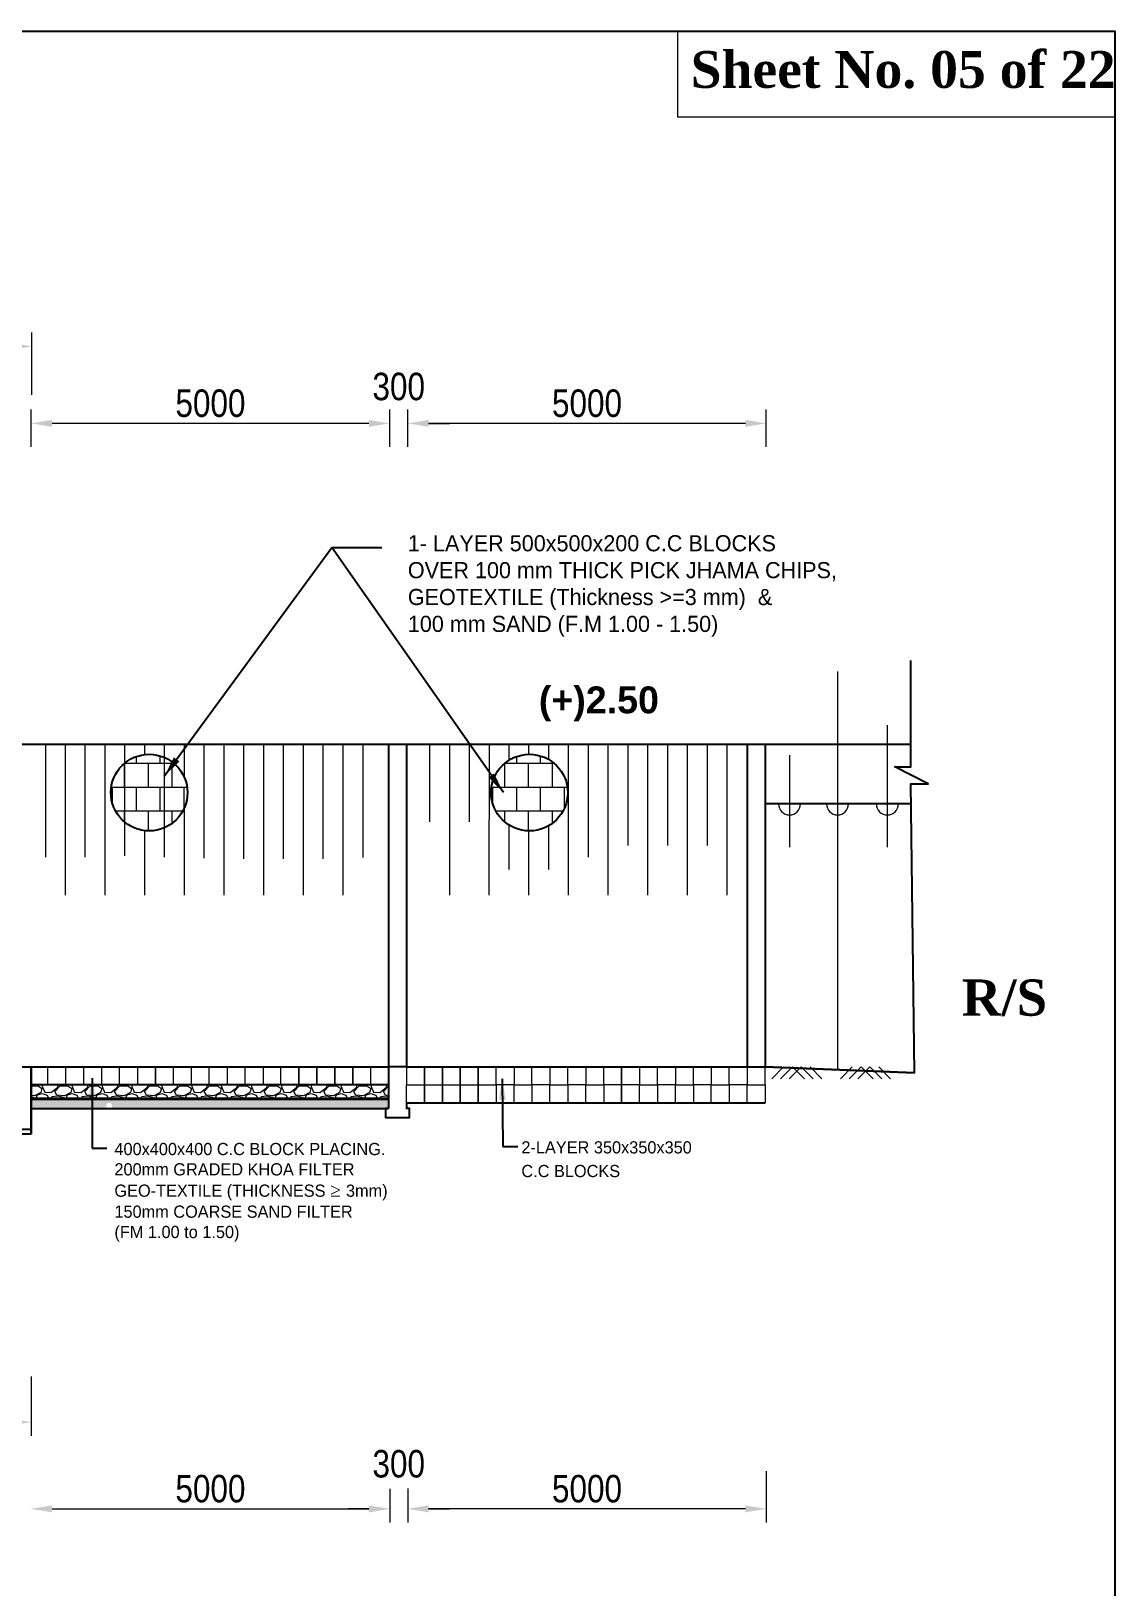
# Model space of a CAD drawing. Extents: x -426260 to 2055400, y -4304674 to -305611.
# Drawn here: x 199243 to 217376, y -1911968 to -1885926 of the extents above; entities that cross this region are included whole.
import ezdxf

# ---------------------------------------------------------------- set-up
doc = ezdxf.new("R2010")
doc.units = 0
doc.header["$LTSCALE"] = 300
doc.header["$MEASUREMENT"] = 0
doc.header["$PDMODE"] = 3
doc.layers.get('0').update_dxf_attribs({"linetype": 'CONTINUOUS'})
doc.layers.get('DEFPOINTS').update_dxf_attribs({"linetype": 'CONTINUOUS'})
for name, color, linetype in [('BLOCK', 6, 'CONTINUOUS'), ('LINE', 7, 'CONTINUOUS'), ('TEXT', 10, 'CONTINUOUS')]:
    doc.layers.add(name, color=color, linetype=linetype)
for name, color, linetype, lineweight in [('Dim', 7, 'CONTINUOUS', 9), ('Dimension', 8, 'CONTINUOUS', 18), ('HATCH', 252, 'CONTINUOUS', 5), ('line2', 3, 'CONTINUOUS', 30)]:
    doc.layers.add(name, color=color, linetype=linetype, lineweight=lineweight)
doc.styles.add('1-2', font='arial.ttf')
doc.styles.add('Arial', font='arial.ttf')
doc.styles.add('DIM', font='isocp3.shx')
doc.styles.add('dimText', font='ARIALN.TTF')
doc.styles.add('text', font='ARIALN.TTF', dxfattribs={"height": 1.6})
doc.dimstyles.new('3', dxfattribs={"dimtxt": 225, "dimasz": 350, "dimexe": 100, "dimexo": 25, "dimgap": 9, "dimtad": 0, "dimdec": 0, "dimzin": 0, "dimdsep": 46, "dimtxsty": 'Standard', "dimcen": 0, "dimclrd": 5, "dimclre": 6, "dimclrt": 256, "dimadec": 0, "dimazin": 0, "dimtfac": 1, "dimtdec": 0, "dimtofl": 0, "dimtmove": 2, "dimatfit": 3, "dimfxl": 1, "dimtolj": 1, "dimtzin": 0, "dimarcsym": 0})
doc.dimstyles.new('dim_150', dxfattribs={"dimtxt": 300, "dimasz": 300, "dimexe": 300, "dimexo": 100, "dimgap": 100, "dimtad": 1, "dimdec": 0, "dimzin": 0, "dimdsep": 46, "dimtxsty": 'DIM', "dimcen": 150, "dimclrd": 5, "dimclre": 5, "dimclrt": 7, "dimadec": 0, "dimazin": 0, "dimtfac": 1, "dimtdec": 0, "dimtmove": 0, "dimatfit": 3, "dimfxl": 20, "dimtolj": 1, "dimtzin": 0, "dimarcsym": 0})
doc.dimstyles.new('dim_230', dxfattribs={"dimtxt": 460, "dimasz": 460, "dimexe": 230, "dimexo": 100, "dimgap": 100, "dimtad": 1, "dimdec": 0, "dimzin": 0, "dimdsep": 46, "dimtxsty": 'dimText', "dimcen": 0.09, "dimclrd": 256, "dimclre": 256, "dimclrt": 7, "dimadec": 0, "dimazin": 0, "dimtfac": 1, "dimtdec": 0, "dimtofl": 0, "dimtmove": 0, "dimatfit": 3, "dimfxl": 1, "dimtolj": 1, "dimtzin": 0, "dimlwd": -1, "dimlwe": -1, "dimarcsym": 0})

# ---------------------------------------------------------------- blocks, each defined once
blk = doc.blocks.new('*D1285')
at = {"layer": 'DEFPOINTS', "color": 0, "ltscale": 500, "transparency": 16777216}
for p in [(205543.774017615, -1892492.264322645), (205243.774017615, -1892983.159475409), (205543.774017615, -1892983.159475409)]:
    blk.add_point(p, dxfattribs=at)
at = {"layer": 'Dim', "ltscale": 500, "transparency": 16777216}
for p, q in [((204893.774017615, -1892492.264322645), (204543.774017615, -1892492.264322645)), ((205243.774017615, -1892883.159475409), (205243.774017615, -1892262.264322645)), ((205543.774017615, -1892883.159475409), (205543.774017615, -1892262.264322645)), ((205893.774017615, -1892492.264322645), (206243.774017615, -1892492.264322645))]:
    blk.add_line(p, q, dxfattribs=at)
for points in [[(204893.774017615, -1892433.930989312), (204893.774017615, -1892550.597655978), (205243.774017615, -1892492.264322645)], [(205893.774017615, -1892433.930989312), (205893.774017615, -1892550.597655978), (205543.774017615, -1892492.264322645)]]:
    blk.add_solid(points, dxfattribs=at)
at = {"layer": 'Dim', "color": 7, "ltscale": 500, "transparency": 16777216, "insert": (205393.774017615, -1891877.400748293), "char_height": 460, "attachment_point": 5, "style": 'dimText'}
blk.add_mtext('\\A1;300', dxfattribs=at)
blk = doc.blocks.new('*D1286')
at = {"layer": 'DEFPOINTS', "color": 0, "ltscale": 500, "transparency": 16777216}
for p in [(205243.6221800561, -1910228.315888287), (205543.6221800561, -1910220.197617539), (205243.6221800561, -1910662.072871549)]:
    blk.add_point(p, dxfattribs=at)
at = {"layer": 'Dim', "ltscale": 500, "transparency": 16777216}
for p, q in [((205243.6221800561, -1910328.315888287), (205243.6221800561, -1910892.072871549)), ((205543.6221800561, -1910320.197617539), (205543.6221800561, -1910892.072871549)), ((204893.6221800561, -1910662.072871549), (204543.6221800561, -1910662.072871549)), ((205893.6221800561, -1910662.072871549), (206243.6221800561, -1910662.072871549))]:
    blk.add_line(p, q, dxfattribs=at)
for points in [[(204893.6221800561, -1910603.739538216), (204893.6221800561, -1910720.406204882), (205243.6221800561, -1910662.072871549)], [(205893.6221800561, -1910603.739538216), (205893.6221800561, -1910720.406204882), (205543.6221800561, -1910662.072871549)]]:
    blk.add_solid(points, dxfattribs=at)
at = {"layer": 'Dim', "color": 7, "ltscale": 500, "transparency": 16777216, "insert": (205393.6221800561, -1909910.234508504), "char_height": 460, "attachment_point": 5, "style": 'dimText'}
blk.add_mtext('\\A1;300', dxfattribs=at)

msp = doc.modelspace()

# ---------------------------------------------------------------- hatches: boundary and pattern name
at = {"layer": 'Dim'}
h = msp.add_hatch(dxfattribs=at)
h.set_pattern_fill('AR-B88', color=8, scale=50)
h.set_pattern_definition([(0, (45804.62344595464, -1921379.549070158), (0, 400), []), (90, (45804.62344595464, -1921379.549070158), (-200, 400), [400, -400])])
h.paths.add_polyline_path([(201858.7760541351, -1898672.543271675, 1), (200576.6467167507, -1898672.543271675, 1)])
h = msp.add_hatch(dxfattribs=at)
h.set_pattern_fill('AR-B88', color=8, scale=50)
h.set_pattern_definition([(0, (52167.53166937735, -1921379.549070158), (0, 400), []), (90, (52167.53166937735, -1921379.549070158), (-200, 400), [400, -400])])
h.paths.add_polyline_path([(208221.6842775573, -1898672.543271675, 1), (206939.5549401734, -1898672.543271675, 1)])
at = {"layer": 'Dim', "ltscale": 500}
h = msp.add_hatch(dxfattribs=at)
h.set_pattern_fill('GRAVEL', color=8, scale=500)
h.set_pattern_definition([(228.012787504, (125286.7367699358, -1955306.563109667), (-4000.000000000031, -4500.000000000002), [67.268, -6659.54402353685]), (184.969740728, (125241.7367699358, -1955356.563109667), (5999.999999999987, 500.0000000000176), [115.434, -11427.962380615]), (132.510447078, (125126.7367699358, -1955366.563109667), (5000.000000000058, -5499.999999999933), [81.39399999999969, -8058.01629804983]), (267.273689006, (124931.7367699358, -1955491.563109667), (500.0000000000121, 10000.00000000001), [105.1189999999985, -10406.7790208143]), (292.833654178, (124926.7367699358, -1955596.563109667), (-2499.999999999994, 6000.000000000015), [103.0774999999985, -10204.68656404395]), (357.273689006, (124966.7367699358, -1955691.563109667), (-10000.00000000001, 500.0000000000128), [105.1189999999985, -10406.7790208143]), (37.6942404667, (125071.7367699358, -1955696.563109667), (-6499.999999999999, -4999.999999999986), [139.0145, -13762.424274458]), (72.2553283749, (125181.7367699358, -1955611.563109667), (3500.000000000014, 11000), [131.2439999999969, -12993.1607484065]), (121.429565615, (125221.7367699358, -1955486.563109667), (-4000.00000000001, 6499.999999999994), [105.4749999999997, -10442.03655486446]), (175.236358309, (125166.7367699358, -1955396.563109667), (5499.999999999992, -500.000000000019), [120.416, -5900.38128939615]), (222.397437798, (125046.7367699358, -1955386.563109667), (-5999.999999999981, -5499.999999999985), [155.724, -15416.68750239745]), (138.814074834, (125426.7367699358, -1955496.563109667), (-3500.000000000016, 3000), [53.15049999999923, -5261.922406367252]), (171.46923439, (125386.7367699358, -1955461.563109667), (6499.999999999999, -999.9999999999976), [101.1185, -10010.7557080785]), (225, (125286.7367699358, -1955446.563109667), (-5.551115123125783e-14, -499.9999999999665), [70.7105, -636.39628118655]), (203.198590514, (125251.7367699358, -1955386.563109667), (2499.999999999995, 999.9999999999877), [38.079, -3769.80755293195]), (291.801409486, (125216.7367699358, -1955401.563109667), (-499.999999999842, 1500.000000000051), [53.85149999999999, -2638.73090356725]), (30.9637565321, (125236.7367699358, -1955451.563109667), (1500.000000000026, 999.9999999999898), [87.46449999999969, -2828.01144742264]), (161.565051177, (125311.7367699358, -1955406.563109667), (1000.000000000006, -499.9999999999883), [63.24549999999924, -1517.893330084175]), (16.389540334, (124926.7367699358, -1955401.563109667), (4999.999999999983, 1500.000000000022), [88.6, -8771.4225733347]), (70.3461759419, (125011.7367699358, -1955376.563109667), (-2000.00000000061, -5500.000000001698), [74.3305, -7358.7038736595]), (293.198590514, (125311.7367699358, -1955306.563109667), (-999.9999999999852, 2499.999999999995), [76.1575, -3731.72905293195]), (343.610459666, (125341.7367699358, -1955376.563109667), (-4999.999999999983, 1500.000000000022), [88.59999999999846, -8771.422573334303]), (339.44395478, (124926.7367699358, -1955711.563109667), (-2500.000000000018, 1000.000000000012), [85.43999999999846, -4186.561872658652]), (294.775140569, (125006.7367699358, -1955741.563109667), (-2500.000000000003, 5500.000000000001), [71.589, -7087.321531637999]), (66.8014094864, (125316.7367699358, -1955806.563109667), (999.9999999999906, 2499.999999999985), [76.1575, -3731.72905293195]), (17.3540246363, (125346.7367699358, -1955736.563109667), (-6499.999999999988, -1999.999999999981), [83.8155, -8297.71180712]), (69.44395478040002, (125071.7367699358, -1955806.563109667), (-1000.000000000004, -2499.999999999977), [42.71999999999923, -4229.281872658652]), (101.309932474, (125286.7367699358, -1955806.563109667), (-499.9999999999819, 2000.000000000006), [25.495, -2524.0147567964]), (165.963756532, (125281.7367699358, -1955781.563109667), (1499.999999999979, -500.0000000000007), [103.0775, -1958.47531280885]), (186.009005957, (125181.7367699358, -1955756.563109667), (5000.000000000023, 499.9999999999916), [95.525, -9456.9615872714]), (303.690067526, (125236.7367699358, -1955496.563109667), (-499.9999999999936, 999.999999999993), [72.11099999999846, -1730.664637731976]), (353.157226587, (125276.7367699358, -1955556.563109667), (8500.000000000007, -1000.000000000026), [125.897, -12463.78131201415]), (60.9453959009, (125401.7367699358, -1955571.563109667), (-1999.999999999988, -3499.999999999989), [51.47799999999999, -5096.3370704935]), (90, (125426.7367699358, -1955526.563109667), (-499.9999999999999, 500), [30, -470]), (120.256437164, (125171.7367699358, -1955741.563109667), (2000.000000000005, -3500.000000000004), [69.46199999999999, -6876.759994724901]), (48.01278750420001, (125136.7367699358, -1955681.563109667), (4000, 4499.999999999987), [134.536, -6592.276023536849]), (0, (125226.7367699358, -1955581.563109667), (500, 500), [130, -370]), (325.3048464690001, (125356.7367699358, -1955581.563109667), (5000.000000000069, -3499.999999999913), [79.05699999999847, -7826.637150420902]), (254.054604099, (125421.7367699358, -1955626.563109667), (-500.0000000000189, -2000.000000000002), [72.801, -3567.25394464025]), (207.645975364, (125401.7367699358, -1955696.563109667), (-9499.999999999975, -5000.000000000024), [118.5325, -11734.7370911297]), (175.42607874, (125296.7367699358, -1955751.563109667), (-6499.999999999977, 500.0000000000007), [125.3995, -12414.53670398445])])
h.paths.add_polyline_path([(199243.4820236315, -1903563.433827332), (199243.7930713815, -1903797.57847587), (205223.3694684624, -1903797.578859092), (205223.369373162, -1903563.06890728), (203474.1113232777, -1903563.06890728), (203174.1113232777, -1903563.06890728), (202874.1113232777, -1903563.06890728), (202574.1113232777, -1903563.06890728)])
h = msp.add_hatch(dxfattribs=at)
h.set_pattern_fill('AR-SAND', color=8, scale=60)
h.set_pattern_definition([(37.50000000000001, (-168503.6930704489, -2001075.580725507), (-3.779601486576489, 115.6094261407895), [0, -91.2, 0, -102, 0, -97.5]), (7.499999999999999, (-168503.6930704489, -2001075.580725507), (106.1866023160636, 169.3287639137844), [0, -49.2, 0, -82.2, 0, -31.5]), (327.5, (-168577.4930704487, -2001075.580725507), (186.8485117050897, 0.3395432122178965), [0, -30, 0, -108, 0, -141]), (317.5, (-168577.4930704487, -2001075.580725507), (180.3675962743376, 52.66053389605496), [0, -15, 0, -70.8, 0, -81])])
h.paths.add_polyline_path([(202902.5554618367, -1903797.57847587), (201705.8350960014, -1903797.57847587), (201705.8350960014, -1903868.104157425), (201705.8350960014, -1903962.821167951), (202902.5722335044, -1903962.818057694)])
h.paths.add_polyline_path([(205223.37088434, -1903797.57847587), (202902.5554618367, -1903797.57847587), (202902.5722335044, -1903962.818057694), (205026.8554948329, -1903962.812536797), (205026.8554948329, -1903962.812406849), (205223.3714114788, -1903962.812406849)])
edge = h.paths.add_edge_path()
edge.add_line((199243.6657042701, -1903799.711524537), (199243.7621073064, -1903962.989549065))
edge.add_line((199243.7621073064, -1903962.989549065), (200528.2473208637, -1903962.824228438))
edge.add_arc((200548.7265681454, -1903917.210629251), 49.99999999999528, 90, 245.8212355963029, ccw=False)
edge.add_arc((200548.7265681454, -1903917.210629251), 49.99999999998545, -65.82093777908608, 90.00000000006668, ccw=False)
edge.add_line((200569.2060525215, -1903962.824121988), (201705.8350960014, -1903962.821167951))
edge.add_line((201705.8350960014, -1903962.821167951), (201705.8350960014, -1903868.104157426))
edge.add_line((201705.8350960014, -1903868.104157425), (201705.8350960014, -1903797.57847587))
edge.add_line((201705.8350960014, -1903797.57847587), (199243.6657042697, -1903799.711524536))
h.paths.add_polyline_path([(199244.013131405, -1903962.827946684), (199244.0131428221, -1903913.23969727), (199243.8456957114, -1903799.79682907), (199243.3501408349, -1903799.797275585), (199243.348825685, -1903962.827948608)])

# ---------------------------------------------------------------- linework, layer by layer
at = {"color": 7, "elevation": 7.337048265185593e-09}
for points in [[(186388.3769589651, -1903263.17175548), (199243.3488254591, -1903263.004495049)], [(199243.348825624, -1903263.004499015), (205223.3678429571, -1903262.973578402)], [(205523.390026924, -1903262.97202709), (211523.1594155754, -1903262.941004355)], [(205223.369373162, -1903563.06890728), (199243.3495607453, -1903563.067985744)]]:
    msp.add_lwpolyline(points, dxfattribs=at)
at = {"layer": 'BLOCK', "color": 7}
for centre in [(201217.7113854429, -1898672.543271675, 7.337048265185591e-09), (207580.6196088656, -1898672.543271675, 7.337048265185591e-09)]:
    msp.add_circle(centre, 641.064668692025, dxfattribs=at)
at = {"layer": 'Dim', "ltscale": 500}
for p, q in [((199252.6430337459, -1892016.927282663, 7.337048265185593e-09), (199252.6430337459, -1890973.562155307, 7.337048265185593e-09)), ((199243.4793593029, -1892883.159475409, 7.337048265185593e-09), (199243.4793593029, -1892262.264322645, 7.337048265185593e-09)), ((204893.774017615, -1892492.264322645, 7.337048265185593e-09), (199593.4793593029, -1892492.264322645, 7.337048265185593e-09)), ((205243.774017615, -1892883.159475409, 7.337048265185593e-09), (205243.774017615, -1892262.264322645, 7.337048265185593e-09)), ((205543.774017615, -1892883.159475409, 7.337048265185593e-09), (205543.774017615, -1892262.264322645, 7.337048265185593e-09)), ((211193.774017615, -1892492.264322645, 7.337048265185593e-09), (205893.774017615, -1892492.264322645, 7.337048265185593e-09)), ((211543.774017615, -1892883.159475409, 7.337048265185593e-09), (211543.774017615, -1892262.264322645, 7.337048265185593e-09)), ((199243.327521744, -1908444.525010644, 7.337048265185593e-09), (199243.327521744, -1909440.315830878, 7.337048265185593e-09)), ((211543.7798130407, -1910033.330823611, 7.337048265185593e-09), (211543.7798130407, -1910892.072871549, 7.337048265185593e-09)), ((205243.6221800561, -1910365.888938414, 7.337048265185593e-09), (205243.6221800561, -1910891.624088365, 7.337048265185593e-09)), ((205543.6221800561, -1910366.337721599, 7.337048265185593e-09), (205543.6221800561, -1910892.072871549, 7.337048265185593e-09)), ((199593.327521744, -1910661.624088365, 7.337048265185593e-09), (204893.6221800561, -1910661.624088365, 7.337048265185593e-09)), ((211193.7798130407, -1910662.072871549, 7.337048265185593e-09), (205893.6221800561, -1910662.072871549, 7.337048265185593e-09))]:
    msp.add_line(p, q, dxfattribs=at)
at = {"layer": 'Dim', "color": 8, "linetype": 'Continuous', "ltscale": 500}
for p, q in [((199244.0130449685, -1903981.730597674, 7.337048265185593e-09), (199244.0138727191, -1903981.730597674, 7.337048265185593e-09)), ((199244.0144075567, -1904300.132375921, 7.337048265185593e-09), (199244.013142572, -1904300.133038532, 7.337048265185593e-09))]:
    msp.add_line(p, q, dxfattribs=at)
at = {"layer": 'Dim', "color": 8, "ltscale": 500, "elevation": 7.337048265185591e-09}
for points in [[(199481.2906365949, -1897863.171755469), (199481.2906365949, -1899753.035451022)], [(199812.9429923999, -1897863.171755469), (199812.7897485383, -1900391.526194097)], [(200144.595348205, -1897863.171755469), (200144.595348205, -1899753.099038846)], [(200476.24770401, -1897863.171755469), (200476.0944601484, -1900391.526194097)], [(200807.900059815, -1897863.171755469), (200807.900059815, -1899729.207305089)], [(201139.5524156201, -1897863.171755469), (201139.5524156201, -1898036.261034864)], [(201471.2047714251, -1897863.171755469), (201471.2047714251, -1899752.485927781)], [(201802.8571272301, -1897863.171755469), (201802.8571272301, -1898410.687642915)], [(202134.5094830352, -1897863.171755469), (202134.5094830352, -1899771.756454558)], [(202466.1618388402, -1897863.171755469), (202466.0085949786, -1900391.526194097)], [(202797.8141946453, -1897863.171755469), (202797.8141946453, -1899780.476201932)], [(203129.4665504503, -1897863.171755469), (203129.3133065887, -1900391.526194097)], [(203461.1189062553, -1897863.171755469), (203461.1189062553, -1899780.539789755)], [(203792.7712620604, -1897863.171755469), (203792.6180181988, -1900391.526194097)], [(204124.4236178654, -1897863.171755469), (204124.4236178654, -1899780.539789755)], [(204456.0759736705, -1897863.171755469), (204455.9227298088, -1900391.526194097)], [(204792.7712620604, -1897863.171755469), (204792.753007052, -1899759.028009199)], [(205909.3724897159, -1897863.171755469), (205909.361796143, -1899163.17175546)], [(206241.024845521, -1897863.171755469), (206240.8716016593, -1900391.526194097)], [(206572.677201326, -1897863.171755469), (206572.6665077531, -1899163.235343283)], [(206904.329557131, -1897863.171755469), (206904.1763132694, -1900391.526194097)], [(207235.9819129361, -1897863.171755469), (207235.9819129361, -1898131.998391031)], [(207567.6342687411, -1897863.171755469), (207567.6342687411, -1898031.610131335)], [(207899.2866245462, -1897863.171755469), (207899.2866245462, -1898116.292210946)], [(208230.9389803512, -1897863.171755469), (208230.7857364896, -1900391.526194097)], [(208562.5913361562, -1897863.171755469), (208562.5913361562, -1899753.906031516)], [(208894.2436919613, -1897863.171755469), (208894.0904480997, -1900391.526194097)], [(209225.8960477663, -1897863.171755469), (209225.8960477663, -1899558.915990711)], [(209557.5484035714, -1897863.171755469), (209557.3951597097, -1900391.526194097)], [(209889.2007593764, -1897863.171755469), (209889.2007593764, -1899558.979578534)], [(210220.8531151814, -1897863.171755469), (210220.6998713198, -1900391.526194097)], [(210552.5054709865, -1897863.171755469), (210552.5054709865, -1899559.043166357)], [(210884.1578267915, -1897863.171755469), (210884.0045829299, -1900391.526194097)], [(201802.8571272301, -1898934.398900435), (201802.7038833685, -1900391.526194097)], [(207235.9819129361, -1899213.088152318), (207235.8516959311, -1899962.326361202)], [(207899.2866245462, -1899228.794332405), (207899.1564075416, -1899959.183803113)], [(201139.5524156201, -1899308.825508486), (201139.3991717584, -1900391.526194097)], [(207567.6342687411, -1899313.476412016), (207567.4810248795, -1900391.526194097)]]:
    msp.add_lwpolyline(points, dxfattribs=at)
at = {"layer": 'Dim', "ltscale": 500, "elevation": 7.337048265185593e-09}
for points in [[(199518.8159712104, -1903563.067993288), (199243.348923478, -1903563.071826043), (199243.348923478, -1903263.071826043), (199518.8159712104, -1903263.067993288)], [(199820.3124562816, -1903563.067989516), (199520.3124562816, -1903563.067989516), (199520.3124562816, -1903263.067989516), (199820.3124562816, -1903263.067989516)], [(200121.8089413519, -1903563.067985744), (199821.8089413519, -1903563.067985744), (199821.8089413519, -1903263.067985744), (200121.8089413519, -1903263.067985744)], [(200423.3054264232, -1903563.067981971), (200123.3054264232, -1903563.067981971), (200123.3054264232, -1903263.067981971), (200423.3054264232, -1903263.067981971)], [(200423.3054264232, -1903563.067981971), (200723.3054264232, -1903563.067981971), (200723.3054264232, -1903263.067981971), (200423.3054264232, -1903263.067981971)], [(201023.3054264232, -1903563.067981971), (200723.3054264232, -1903563.067981971), (200723.3054264232, -1903263.067981971), (201023.3054264232, -1903263.067981971)], [(201023.3054264232, -1903563.067981971), (201323.3054264232, -1903563.067981971), (201323.3054264232, -1903263.067981971), (201023.3054264232, -1903263.067981971)], [(201323.3054264232, -1903563.067981971), (201623.3054264232, -1903563.067981971), (201623.3054264232, -1903263.067981971), (201323.3054264232, -1903263.067981971)], [(201923.3054264232, -1903563.067981971), (201623.3054264232, -1903563.067981971), (201623.3054264232, -1903263.067981971), (201923.3054264232, -1903263.067981971)], [(201923.3054264232, -1903563.067981971), (202223.3054264232, -1903563.067981971), (202223.3054264232, -1903263.067981971), (201923.3054264232, -1903263.067981971)], [(202523.3054264232, -1903563.067981971), (202223.3054264232, -1903563.067981971), (202223.3054264232, -1903263.067981971), (202523.3054264232, -1903263.067981971)], [(202523.3054264232, -1903563.067981971), (202823.3054264232, -1903563.067981971), (202823.3054264232, -1903263.067981971), (202523.3054264232, -1903263.067981971)], [(203123.3054264232, -1903563.067981971), (202823.3054264232, -1903563.067981971), (202823.3054264232, -1903263.067981971), (203123.3054264232, -1903263.067981971)], [(203123.3054264232, -1903563.067981971), (203423.3054264232, -1903563.067981971), (203423.3054264232, -1903263.067981971), (203123.3054264232, -1903263.067981971)], [(203723.3054264232, -1903563.067981971), (203423.3054264232, -1903563.067981971), (203423.3054264232, -1903263.067981971), (203723.3054264232, -1903263.067981971)], [(204023.3054264232, -1903563.067981971), (203723.3054264232, -1903563.067981971), (203723.3054264232, -1903263.067981971), (204023.3261653048, -1903263.06844274)], [(204323.3261653048, -1903563.06844274), (204023.3261653048, -1903563.06844274), (204023.3261653048, -1903263.06844274), (204323.3261653048, -1903263.06844274)], [(204623.3261653048, -1903563.06844274), (204323.3261653048, -1903563.06844274), (204323.3261653048, -1903263.06844274), (204623.3469041863, -1903263.068903509)], [(204923.3469041863, -1903563.068903509), (204623.3469041863, -1903563.068903509), (204623.3469041863, -1903263.068903509), (204923.3469041863, -1903263.068903509)], [(205523.3900781304, -1903563.068454841), (205823.3900781304, -1903563.068454841), (205823.3900781304, -1903263.068454841), (205523.3900781304, -1903263.068454841)], [(205823.410817012, -1903563.067994073), (206123.410817012, -1903563.067994073), (206123.410817012, -1903263.067994073), (205823.3900781304, -1903263.068454841)], [(206123.410817012, -1903563.067994073), (206423.410817012, -1903563.067994073), (206423.410817012, -1903263.067994073), (206123.410817012, -1903263.067994073)], [(206423.431555894, -1903563.067533305), (206723.431555894, -1903563.067533305), (206723.431555894, -1903263.067533305), (206423.410817012, -1903263.067994073)], [(206723.431555894, -1903563.067533305), (207023.431555894, -1903563.067533305), (207023.431555894, -1903263.067533305), (206723.431555894, -1903263.067533305)], [(207323.431555894, -1903563.067533305), (207023.431555894, -1903563.067533305), (207023.431555894, -1903263.067533305), (207323.431555894, -1903263.067533305)], [(207323.431555894, -1903563.067533305), (207623.431555894, -1903563.067533305), (207623.431555894, -1903263.067533305), (207323.431555894, -1903263.067533305)], [(207923.431555894, -1903563.067533305), (207623.431555894, -1903563.067533305), (207623.431555894, -1903263.067533305), (207923.431555894, -1903263.067533305)], [(207923.431555894, -1903563.067533305), (208223.431555894, -1903563.067533305), (208223.431555894, -1903263.067533305), (207923.431555894, -1903263.067533305)], [(208523.431555894, -1903563.067533305), (208223.431555894, -1903563.067533305), (208223.431555894, -1903263.067533305), (208523.431555894, -1903263.067533305)], [(208523.431555894, -1903563.067533305), (208823.431555894, -1903563.067533305), (208823.431555894, -1903263.067533305), (208523.431555894, -1903263.067533305)], [(209123.431555894, -1903563.067533305), (208823.431555894, -1903563.067533305), (208823.431555894, -1903263.067533305), (209123.431555894, -1903263.067533305)], [(209423.431555894, -1903563.067533305), (209123.431555894, -1903563.067533305), (209123.431555894, -1903263.067533305), (209423.431555894, -1903263.067533305)], [(209423.431555894, -1903563.067533305), (209723.431555894, -1903563.067533305), (209723.431555894, -1903263.067533305), (209423.431555894, -1903263.067533305)], [(210023.431555894, -1903563.067533305), (209723.431555894, -1903563.067533305), (209723.431555894, -1903263.067533305), (210023.431555894, -1903263.067533305)], [(210023.431555894, -1903563.067533305), (210323.431555894, -1903563.067533305), (210323.431555894, -1903263.067533305), (210023.431555894, -1903263.067533305)], [(210623.431555894, -1903563.067533305), (210323.431555894, -1903563.067533305), (210323.431555894, -1903263.067533305), (210623.431555894, -1903263.067533305)], [(210623.431555894, -1903563.067533305), (210923.431555894, -1903563.067533305), (210923.431555894, -1903263.067533305), (210623.431555894, -1903263.067533305)], [(211223.431555894, -1903563.067533305), (210923.431555894, -1903563.067533305), (210923.431555894, -1903263.067533305), (211223.431555894, -1903263.067533305)], [(211223.431555894, -1903563.067533305), (211523.1175974438, -1903563.067505952), (211523.1463016064, -1903263.049830957), (211223.431555894, -1903263.067533305)], [(205523.3900781304, -1903563.068454841), (205823.3900781304, -1903563.068454841), (205823.3900781304, -1903863.068454841), (205523.3900781304, -1903863.068454841)], [(205823.410817012, -1903563.06891561), (206123.410817012, -1903563.06891561), (206123.410817012, -1903863.06891561), (205823.3900781304, -1903863.068454841)], [(206123.410817012, -1903563.06891561), (206423.410817012, -1903563.06891561), (206423.410817012, -1903863.06891561), (206123.410817012, -1903863.06891561)], [(206423.431555894, -1903563.069376378), (206723.431555894, -1903563.069376378), (206723.431555894, -1903863.069376378), (206423.410817012, -1903863.06891561)], [(206723.431555894, -1903563.069376378), (207023.431555894, -1903563.069376378), (207023.431555894, -1903863.069376378), (206723.431555894, -1903863.069376378)], [(207323.431555894, -1903563.069376378), (207023.431555894, -1903563.069376378), (207023.431555894, -1903863.069376378), (207323.431555894, -1903863.069376378)], [(207323.431555894, -1903563.069376378), (207623.431555894, -1903563.069376378), (207623.431555894, -1903863.069376378), (207323.431555894, -1903863.069376378)], [(207923.431555894, -1903563.069376378), (207623.431555894, -1903563.069376378), (207623.431555894, -1903863.069376378), (207923.431555894, -1903863.069376378)], [(207923.431555894, -1903563.069376378), (208223.431555894, -1903563.069376378), (208223.431555894, -1903863.069376378), (207923.431555894, -1903863.069376378)], [(208523.431555894, -1903563.069376378), (208223.431555894, -1903563.069376378), (208223.431555894, -1903863.069376378), (208523.431555894, -1903863.069376378)], [(208523.431555894, -1903563.069376378), (208823.431555894, -1903563.069376378), (208823.431555894, -1903863.069376378), (208523.431555894, -1903863.069376378)], [(209123.431555894, -1903563.069376378), (208823.431555894, -1903563.069376378), (208823.431555894, -1903863.069376378), (209123.431555894, -1903863.069376378)], [(209423.431555894, -1903563.069376378), (209123.431555894, -1903563.069376378), (209123.431555894, -1903863.069376378), (209423.431555894, -1903863.069376378)], [(209423.431555894, -1903563.069376378), (209723.431555894, -1903563.069376378), (209723.431555894, -1903863.069376378), (209423.431555894, -1903863.069376378)], [(210023.431555894, -1903563.069376378), (209723.431555894, -1903563.069376378), (209723.431555894, -1903863.069376378), (210023.431555894, -1903863.069376378)], [(210023.431555894, -1903563.069376378), (210323.431555894, -1903563.069376378), (210323.431555894, -1903863.069376378), (210023.431555894, -1903863.069376378)], [(210623.431555894, -1903563.069376378), (210323.431555894, -1903563.069376378), (210323.431555894, -1903863.069376378), (210623.431555894, -1903863.069376378)], [(210623.431555894, -1903563.069376378), (210923.431555894, -1903563.069376378), (210923.431555894, -1903863.069376378), (210623.431555894, -1903863.069376378)], [(211223.431555894, -1903563.069376378), (210923.431555894, -1903563.069376378), (210923.431555894, -1903863.069376378), (211223.431555894, -1903863.069376378)], [(211223.431555894, -1903563.069376378), (211523.1175974438, -1903563.069403731), (211523.0888966394, -1903863.050079886), (211223.431555894, -1903863.069376378)]]:
    msp.add_lwpolyline(points, close=True, dxfattribs=at)
for points in [[(199520.3124562816, -1903563.067989516), (199520.3124562816, -1903263.067989516)], [(199821.8089413519, -1903563.067985744), (199821.8089413519, -1903263.067985744)], [(199243.34882557, -1903463.173836909), (199243.34882557, -1903463.173836909)], [(199243.34882557, -1903463.173836909), (199243.34882557, -1903463.173836909)], [(199244.0131428221, -1903963.23969727), (199243.348923424, -1903463.241167902)]]:
    msp.add_lwpolyline(points, dxfattribs=at)
at = {"layer": 'Dim', "ltscale": 500}
for points in [[(198909.6430337459, -1891145.228821974, 7.337048265185593e-09), (198909.6430337459, -1891261.895488641, 7.337048265185593e-09), (199259.6430337459, -1891203.562155307, 7.337048265185593e-09)], [(199593.4793593029, -1892433.930989312, 7.337048265185593e-09), (199593.4793593029, -1892550.597655979, 7.337048265185593e-09), (199243.4793593029, -1892492.264322645, 7.337048265185593e-09)], [(204893.774017615, -1892433.930989312, 7.337048265185593e-09), (204893.774017615, -1892550.597655979, 7.337048265185593e-09), (205243.774017615, -1892492.264322645, 7.337048265185593e-09)], [(205893.774017615, -1892433.930989312, 7.337048265185593e-09), (205893.774017615, -1892550.597655979, 7.337048265185593e-09), (205543.774017615, -1892492.264322645, 7.337048265185593e-09)], [(211193.774017615, -1892433.930989312, 7.337048265185593e-09), (211193.774017615, -1892550.597655979, 7.337048265185593e-09), (211543.774017615, -1892492.264322645, 7.337048265185593e-09)], [(198893.327521744, -1909151.982497544, 7.337048265185593e-09), (198893.327521744, -1909268.649164211, 7.337048265185593e-09), (199243.327521744, -1909210.315830878, 7.337048265185593e-09)], [(199593.327521744, -1910603.290755032, 7.337048265185593e-09), (199593.327521744, -1910719.957421698, 7.337048265185593e-09), (199243.327521744, -1910661.624088365, 7.337048265185593e-09)], [(204893.6221800561, -1910603.290755032, 7.337048265185593e-09), (204893.6221800561, -1910719.957421698, 7.337048265185593e-09), (205243.6221800561, -1910661.624088365, 7.337048265185593e-09)], [(205893.6221800561, -1910603.739538216, 7.337048265185593e-09), (205893.6221800561, -1910720.406204883, 7.337048265185593e-09), (205543.6221800561, -1910662.072871549, 7.337048265185593e-09)], [(211193.7798130407, -1910603.739538216, 7.337048265185593e-09), (211193.7798130407, -1910720.406204883, 7.337048265185593e-09), (211543.7798130407, -1910662.072871549, 7.337048265185593e-09)]]:
    msp.add_solid(points, dxfattribs=at)
at = {"layer": 'Dimension', "color": 5, "lineweight": 13, "ltscale": 2}
for p, q in [((212734.488748498, -1896646.158687857, 7.337048265185593e-09), (212734.2505844538, -1903311.548220013, 7.337048265185593e-09)), ((213568.8830222259, -1897546.158687857, 7.337048265185591e-09), (213568.8830222259, -1899587.137230124, 7.337048265185591e-09)), ((211931.5137090185, -1898046.410068636, 7.337048265185591e-09), (211931.5137090185, -1899587.137230124, 7.337048265185591e-09))]:
    msp.add_line(p, q, dxfattribs=at)
for centre in [(211931.5137090185, -1898862.88781991, 7.337048265185591e-09), (212734.4902658374, -1898862.88781991, 7.337048265185591e-09), (213568.8830222259, -1898862.88781991, 7.337048265185591e-09)]:
    msp.add_arc(centre, 183.2708679460477, 180, 0, dxfattribs=at)
at = {"layer": 'HATCH', "color": 8, "lineweight": 15, "elevation": 7.337048265185593e-09}
for points in [[(211834.2515566212, -1903263.004495049), (211634.5171275458, -1903462.738924124)], [(211981.3092737377, -1903263.004495049), (211781.5748446623, -1903462.738924124)], [(212128.3669908543, -1903263.004495049), (211928.6325617789, -1903462.738924124)], [(211981.3092737377, -1903263.004495049), (212181.0437028131, -1903462.738924124)], [(212128.3669908543, -1903263.004495049), (212328.1014199296, -1903462.738924124)], [(212275.4247079708, -1903263.004495049), (212475.1591370462, -1903462.738924124)], [(212983.0830824885, -1903263.004495049), (212783.3486534131, -1903462.738924124)], [(213130.1407996051, -1903263.004495049), (212930.4063705297, -1903462.738924124)], [(213277.1985167216, -1903263.004495049), (213077.4640876462, -1903462.738924124)], [(213130.1407996051, -1903263.004495049), (213329.8752286804, -1903462.738924124)], [(213277.1985167216, -1903263.004495049), (213476.932945797, -1903462.738924124)], [(213424.2562338382, -1903263.004495049), (213623.9906629135, -1903462.738924124)]]:
    msp.add_lwpolyline(points, dxfattribs=at)
at = {"layer": 'LINE', "ltscale": 500}
for p, q in [((198710.0102279675, -1897863.171755469, 7.337048265185591e-09), (213964.3710760493, -1897863.171755469, 7.337048265185591e-09)), ((198849.4789305325, -1897863.423136249, 7.337048265185591e-09), (213964.3710760493, -1897863.423136249, 7.337048265185591e-09)), ((205223.4817014874, -1897863.423136249, 7.337048265185593e-09), (205223.3499268722, -1903262.973578494, 7.337048265185593e-09)), ((205523.4868626818, -1897863.423136249, 7.337048265185593e-09), (205523.3816345544, -1903263.068453894, 7.337048265185593e-09)), ((211223.3625888582, -1897863.423136249, 7.337048265185593e-09), (211223.2028797537, -1903262.942555326, 7.337048265185593e-09)), ((211523.5435942528, -1897863.423136249, 7.337048265185593e-09), (211522.9168208248, -1903263.049844512, 7.337048265185593e-09)), ((211523.5486335489, -1897863.423136249, 7.337048265185593e-09), (211522.9478141149, -1903263.049842681, 7.337048265185593e-09)), ((199243.3488254591, -1903263.004495049, 7.337048265185593e-09), (199244.018210626, -1904388.598503127, 7.337048265185593e-09)), ((199244.018210626, -1904388.598503127, 7.337048265185593e-09), (199243.348825874, -1903263.013921743, 7.337048265185593e-09)), ((205223.3921134474, -1903263.060016387, 7.337048265185593e-09), (205223.3939320664, -1903962.81240679, 7.337048265185593e-09)), ((205523.3900781304, -1903863.068454841, 7.337048265185593e-09), (205523.3714114793, -1903962.812406849, 7.337048265185593e-09)), ((205523.3964149568, -1903863.050079886, 7.337048265185593e-09), (211523.0888966394, -1903863.050079886, 7.337048265185593e-09)), ((199244.0125958358, -1903962.827946882, 7.337048265185593e-09), (205223.3714114788, -1903962.812406849, 7.337048265185593e-09)), ((205223.3714114793, -1903962.812406849, 7.337048265185593e-09), (205173.3714114793, -1903962.812406849, 7.337048265185593e-09))]:
    msp.add_line(p, q, dxfattribs=at)
at = {"layer": 'LINE', "ltscale": 0.5}
msp.add_line((205523.4153237664, -1903263.068454841, 7.337048265185593e-09), (205223.3921134474, -1903263.060016387, 7.337048265185593e-09), dxfattribs=at)
at = {"layer": 'LINE'}
msp.add_lwpolyline([(217375.9809311547, -1939042.748787212), (142261.1953391547, -1939042.748787212), (142261.1953391547, -1885925.864690012), (217375.9809311547, -1885925.864690012)], close=True, dxfattribs=at)
at = {"layer": 'LINE', "lineweight": 9}
msp.add_lwpolyline([(217375.9809311547, -1885925.864690012), (210056.7462231733, -1885925.864690012), (210056.7462231733, -1887361.605401556), (217375.9809311547, -1887361.605401556)], close=True, dxfattribs=at)
at = {"layer": 'LINE', "color": 5, "elevation": 7.337048265185593e-09}
msp.add_lwpolyline([(214022.2049019637, -1903363.171365129), (213964.3710760495, -1898524.409380157), (214249.9097180415, -1898524.409380157), (213695.7544493724, -1898243.996736922), (213964.3710760495, -1898243.996736922), (213964.3710760495, -1896462.887819917)], dxfattribs=at)
at = {"layer": 'LINE', "ltscale": 500}
for points, elevation in [([(213964.3710759953, -1898862.88781991), (211523.6586872791, -1898862.88781991)], 7.337048265185591e-09), ([(205173.3714114793, -1903962.812406849), (205173.3714114793, -1904112.812406849), (205573.3714114793, -1904112.812406849), (205573.3714114793, -1903962.812406849), (205523.3714114793, -1903962.812406849), (205523.3714114793, -1903962.812406849)], 7.337048265185593e-09), ([(199243.9591518648, -1904388.59850012), (198753.7820684591, -1904388.573551079)], 7.337048265185593e-09), ([(199243.9184845963, -1904313.598497953), (198753.7991418561, -1904313.57355185)], 7.337048265185593e-09)]:
    msp.add_lwpolyline(points, dxfattribs=dict(at, elevation=elevation))
at = {"layer": 'LINE', "ltscale": 500, "const_width": 50, "elevation": 7.337048265185593e-09}
msp.add_lwpolyline([(205223.37088434, -1903797.57847587), (199243.7930713815, -1903797.57847587)], dxfattribs=at)
at = {"layer": 'line2', "color": 1, "elevation": 7.337048265185593e-09}
msp.add_lwpolyline([(211523.1252255344, -1903263.004495049), (214022.2049019637, -1903363.171365129)], dxfattribs=at)

# ---------------------------------------------------------------- texts
at = {"layer": 'Dim', "color": 7, "ltscale": 500, "char_height": 460, "attachment_point": 5, "style": 'dimText'}
for insert in [(202243.626688459, -1892157.400748293, 7.337048265185593e-09), (208543.774017615, -1892157.400748293, 7.337048265185593e-09), (202243.4748509, -1910326.760514013, 7.337048265185593e-09), (208543.7009965484, -1910327.209297198, 7.337048265185593e-09)]:
    msp.add_mtext('\\A1;5000', dxfattribs=dict(at, insert=insert))
at = {"layer": 'Dimension', "color": 1, "lineweight": 13, "ltscale": 2, "insert": (215528.0248965279, -1902107.944468956, 7.337048265185593e-09), "char_height": 607.5, "attachment_point": 5, "style": '1-2'}
msp.add_mtext('{\\fTimes New Roman|b1|i0|c0|p18;R/S}', dxfattribs=at)
at = {"layer": 'LINE'}
for s, p in [('2-LAYER 350x350x350 ', (207445.9821136144, -1904712.896473477, 7.337048265185593e-09)), ('C.C BLOCKS', (207445.9821136144, -1905109.109914882, 7.337048265185593e-09))]:
    msp.add_text(s, height=204, dxfattribs=at).set_placement(p)
at = {"layer": 'LINE', "color": 7, "lineweight": 9, "insert": (210277.3684231006, -1886259.587606366), "char_height": 616.3986574952588, "width": 22140.83946136376, "attachment_point": 1}
msp.add_mtext('{\\fTimes New Roman|b1|i0|c0|p18;Sheet No. 05 of 22}', dxfattribs=at)
at = {"layer": 'LINE', "attachment_point": 1}
for s, insert, char_height, width in [('1- LAYER 500x500x200 C.C BLOCKS \\POVER 100 mm THICK PICK JHAMA CHIPS, GEOTEXTILE (Thickness >=3 mm)  & \\P100 mm SAND (F.M 1.00 - 1.50)', (205546.3510582023, -1894363.715859394, 7.337048265185591e-09), 269.892, 8949.179079716327), ('400x400x400 C.C BLOCK PLACING.\\P200mm GRADED KHOA FILTER\\PGEO-TEXTILE (THICKNESS {\\fTimes New Roman|b0|i0|c0|p18;\\H1.083x;\\C0;≥ }3mm)\\P150mm COARSE SAND FILTER\\P(FM 1.00 to 1.50) ', (200636.8854331749, -1904536.728044632, 7.337048265185593e-09), 204, 13483.80380518106)]:
    msp.add_mtext(s, dxfattribs=dict(at, insert=insert, char_height=char_height, width=width))
at = {"layer": 'TEXT', "color": 2, "insert": (209747.3143857208, -1896895.649377856, 9.873636084975862e-09), "char_height": 450, "width": 2182.517053884221, "attachment_point": 3, "style": 'text'}
msp.add_mtext('{\\fArial|b1|i0|c0|p34;\\C6;(+)2.50}', dxfattribs=at)

# ---------------------------------------------------------------- dimensions: what is measured, and where the dimension line sits
at = {"layer": 'Dim', "ltscale": 500}
dim = msp.add_linear_dim(base=(205543.774017615, -1892492.264322645, 7.337048265185593e-09), p1=(205243.774017615, -1892983.159475409, 7.337048265185593e-09), p2=(205543.774017615, -1892983.159475409, 7.337048265185593e-09), dimstyle='dim_230', override={"dimasz": 350, "dimsah": 1, "dimtmove": 2}, dxfattribs=at)
dim.commit()
dim.dimension.update_dxf_attribs({"geometry": '*D1285', "text_midpoint": (205393.774017615, -1891877.400748293, 7.337048265185593e-09)})
dim = msp.add_linear_dim(base=(205243.6221800561, -1910662.072871549, 7.337048265185593e-09), p1=(205543.6221800561, -1910220.197617539, 7.337048265185593e-09), p2=(205243.6221800561, -1910228.315888287, 7.337048265185593e-09), angle=180, dimstyle='dim_230', override={"dimasz": 350, "dimsah": 1, "dimtmove": 2}, dxfattribs=at)
dim.commit()
dim.dimension.update_dxf_attribs({"geometry": '*D1286', "text_midpoint": (205393.6221800561, -1909910.234508504, 7.337048265185593e-09), "dimtype": 160})

# ---------------------------------------------------------------- leaders
for points in [[(201471.2047714251, -1898398.197011243, 7.337048265185591e-09), (204276.8425835213, -1894571.121620295, 7.337048265185591e-09), (205113.8565821652, -1894571.121620295, 7.337048265185591e-09)], [(207144.030049134, -1898672.543271675, 7.337048265185591e-09), (204276.8425835213, -1894571.121620295, 7.337048265185591e-09), (205113.8565821652, -1894571.121620295, 7.337048265185591e-09)]]:
    msp.add_leader(points, dimstyle='dim_150', override={"dimtxt": 320, "dimasz": 350, "dimexe": 150, "dimtxsty": 'Arial', "dimtmove": 1}, dxfattribs=at)
at = {"layer": 'LINE'}
for points in [[(200262.3694981502, -1903450.714568992, 7.337048265185593e-09), (200261.9872508997, -1904621.655029165, 7.337048265185593e-09), (200510.719843623, -1904621.655029165, 7.337048265185593e-09)], [(207122.3208986053, -1903463.2649152, 7.337048265185593e-09), (207137.158035524, -1904597.992172725, 7.337048265185593e-09), (207385.8906282473, -1904597.992172725, 7.337048265185593e-09)]]:
    msp.add_leader(points, dimstyle='3', override={"dimgap": 9, "dimtad": 0, "dimfxl": 0.12}, dxfattribs=at)

doc.saveas('drawing.dxf')
